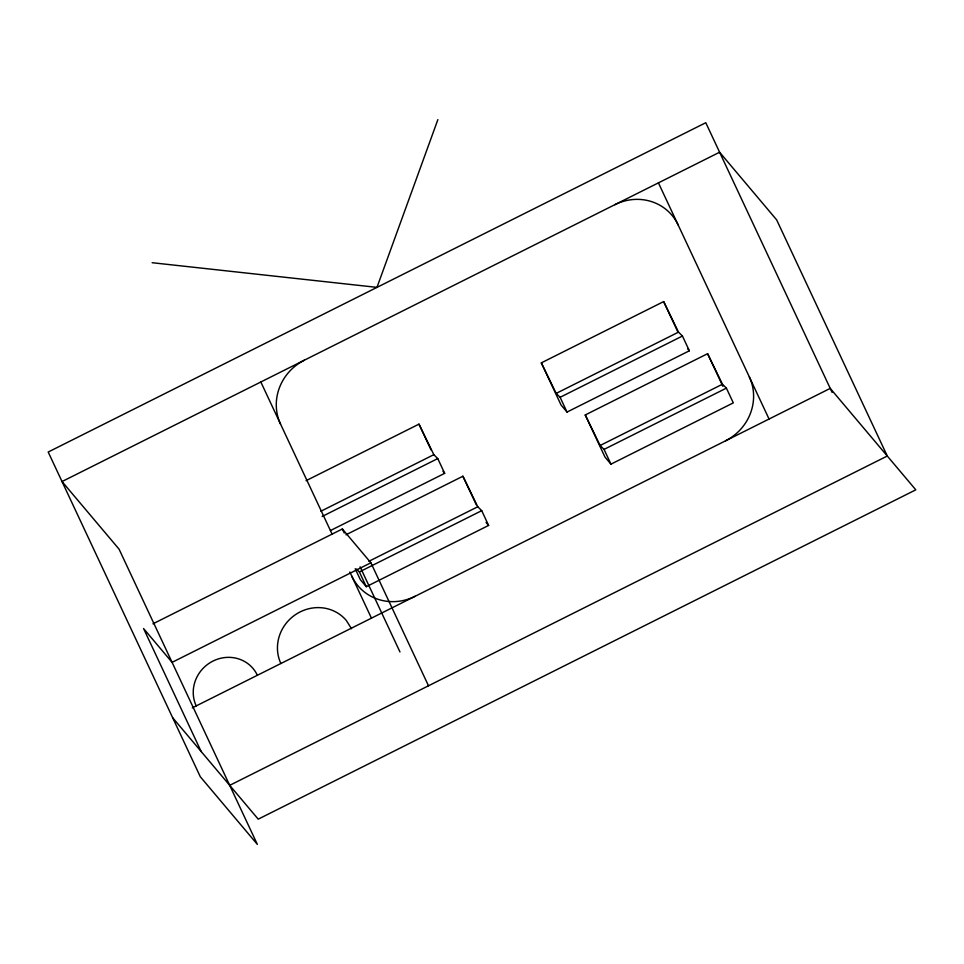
<?xml version="1.0" encoding="UTF-8"?>
<svg xmlns="http://www.w3.org/2000/svg" width="964" height="964" viewBox="0 0 964 964"><rect width="100%" height="100%" fill="white"/><g stroke="black" fill="none" stroke-linecap="round" stroke-linejoin="round"><path stroke-width="1.45" d="M437.873 119.62L376.984 287.368L152.143 262.714M306.046 480.687L418.978 424.136L433.836 454.671L437.764 458.575L444.681 473.336L330.411 530.562M541.322 362.862L663.654 301.587L678.511 332.134L682.44 336.026L689.356 350.788L567.025 412.062L561.048 404.976L541.322 362.862L556.168 393.396L560.108 397.301L567.025 412.062M320.904 511.233L433.836 454.671M556.168 393.396L678.511 332.134M322.145 516.475L437.764 458.575M560.108 397.301L682.44 336.026M152.963 623.816L342.365 528.971L370.887 562.783L428.498 685.778M345.956 534.803L462.913 476.228L477.77 506.763L481.711 510.667L488.615 525.428L366.284 586.69L360.307 579.617L355.21 568.748M585.256 414.954L707.6 353.692L722.458 384.226L726.386 388.131L733.303 402.88L610.959 464.154L604.982 457.069L585.256 414.954L600.114 445.501L604.042 449.393L610.959 464.154M368.875 561.301L477.77 506.763M600.114 445.501L722.458 384.226M370.887 562.783L172.086 662.34L143.564 628.528L201.175 751.534M356.415 569.013L359.367 571.929L481.711 510.667M604.042 449.393L726.386 388.131M192.282 707.877L830.233 388.396L915.8 489.833L258.219 819.159L172.652 717.71M229.697 785.347L887.278 456.02L776.647 219.864L719.602 152.228L62.033 481.554L119.078 549.179L257.352 844.38L200.307 776.755L48.2 452.032L705.781 122.717L832.113 392.42M687.657 348.763L689.356 350.788M442.97 471.312L444.681 473.336M486.061 522.392L488.615 525.428M351.511 628.745L346.317 620.479A39.5 37.391 -40.1 0 0 296.189 614.176A39.5 37.391 -40.1 0 0 280.645 663.015L280.946 663.485M658.436 182.871L769.055 419.027M707.6 353.692L722.867 386.287M663.654 301.587L677.656 331.483M462.913 476.228L476.288 504.75M418.978 424.136L431.065 449.947M342.365 528.971L344.256 533.02M360.09 566.808L399.976 651.965M359.367 571.929L366.284 586.69M260.834 381.997L332.05 534.02M349.848 572.038L371.453 618.153M749.365 376.984A48.875 46.26 -40.1 0 1 725.494 440.837M415.014 596.33A48.875 46.26 -40.1 0 1 351.764 576.111M196.21 705.913A34.318 32.487 -40.1 0 1 212.972 661.075A34.318 32.487 -40.1 0 1 257.376 675.282M280.524 424.039A48.875 46.26 -40.1 0 1 304.395 360.174M614.875 204.681A48.875 46.26 -40.1 0 1 678.126 224.913"/></g></svg>
